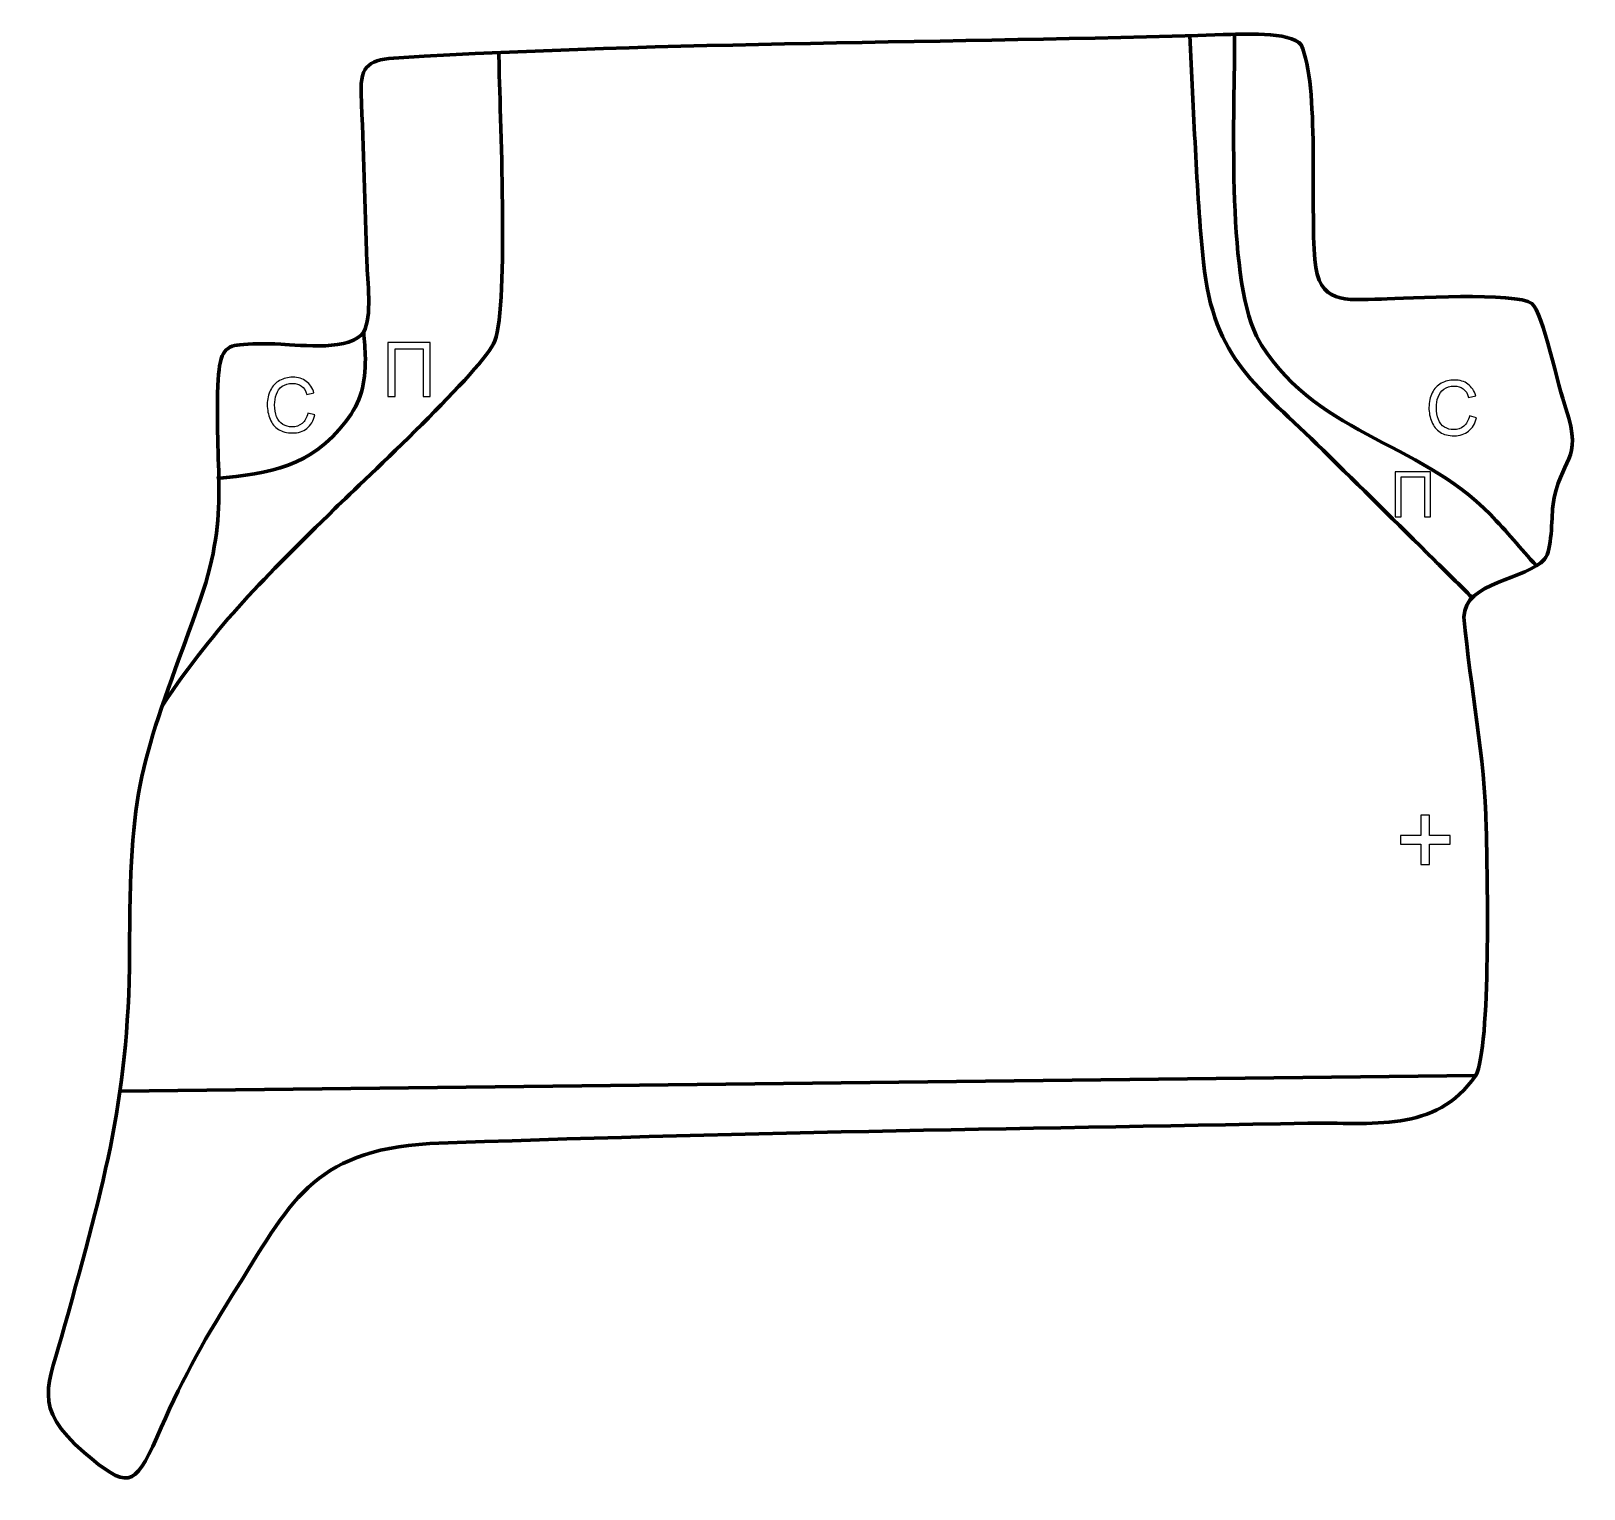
# Model space of a CAD drawing. Header units: millimetres. Extents: x 1084 to 1607, y 270 to 761.
import ezdxf

# ---------------------------------------------------------------- set-up
doc = ezdxf.new("R2010")
doc.units = ezdxf.units.MM
doc.header["$MEASUREMENT"] = 0
doc.layers.add('layer 2', color=7, linetype='Continuous')
doc.layers.add('layer 3', color=7, linetype='Continuous')

msp = doc.modelspace()

# ---------------------------------------------------------------- linework, layer by layer
at = {"layer": 'layer 2', "color": 142, "lineweight": 158}
for points, knots in [([(1474.0816, 759.6122), (1475.545, 734.5387), (1476.1789, 708.1064), (1478.7277, 683.2559), (1478.7277, 683.2559), (1482.1402, 649.9865), (1497.0072, 641.6354), (1519.0337, 619.8519), (1519.0337, 619.8519), (1531.5237, 607.4998), (1544.0372, 595.1717), (1556.5163, 582.8087), (1556.5163, 582.8087), (1560.7911, 578.5694), (1565.0658, 574.3301), (1569.3405, 570.0908)], [0, 0, 0, 0, 0.2, 0.2, 0.2, 0.2, 0.4, 0.4, 0.4, 0.4, 0.6, 0.6, 0.6, 0.6, 1, 1, 1, 1]), ([(1489.2026, 760.0861), (1489.3099, 734.5323), (1486.3566, 679.91), (1496.5688, 658.2426), (1496.5688, 658.2426), (1514.8726, 625.3552), (1551.1693, 623.1671), (1575.4221, 598.1277), (1575.4221, 598.1277), (1580.796, 592.5796), (1585.7561, 586.5783), (1590.942, 580.8461)], [0, 0, 0, 0, 0.25, 0.25, 0.25, 0.25, 0.5, 0.5, 0.5, 0.5, 1, 1, 1, 1]), ([(1127.8031, 533.7398), (1146.7238, 561.9848), (1162.1379, 576.6374), (1185.9632, 600.1497), (1185.9632, 600.1497), (1195.8121, 609.7931), (1236.3417, 647.3792), (1239.8611, 656.6875), (1239.8611, 656.6875), (1244.6663, 669.3968), (1241.475, 734.4274), (1241.2497, 752.4251), (1241.2497, 752.4251), (1241.2497, 752.4251), (1241.231, 753.9151), (1241.231, 753.9151)], [0, 0, 0, 0, 0.2, 0.2, 0.2, 0.2, 0.4, 0.4, 0.4, 0.4, 0.6, 0.6, 0.6, 0.6, 1, 1, 1, 1]), ([(1146.1655, 610.2847), (1164.0018, 611.9886), (1177.9515, 614.2966), (1189.6517, 629.4966), (1189.6517, 629.4966), (1194.7975, 636.1816), (1196.2802, 642.3849), (1196.2278, 650.696), (1196.2278, 650.696), (1196.1432, 653.7226), (1195.9061, 656.7553), (1195.6624, 659.7729)], [0, 0, 0, 0, 0.25, 0.25, 0.25, 0.25, 0.5, 0.5, 0.5, 0.5, 1, 1, 1, 1])]:
    msp.add_open_spline(points, degree=3, knots=knots, dxfattribs=at)
at = {"layer": 'layer 2', "color": 142}
for points, knots in [([(1203.8507, 656.1549), (1203.8507, 656.1549), (1218.1255, 656.1549), (1218.1255, 656.1549), (1218.1255, 656.1549), (1218.1255, 656.1549), (1218.1255, 637.9685), (1218.1255, 637.9685), (1218.1255, 637.9685), (1218.1255, 637.9685), (1215.7125, 637.9685), (1215.7125, 637.9685), (1215.7125, 637.9685), (1215.7125, 637.9685), (1215.7125, 654.0213), (1215.7125, 654.0213), (1215.7125, 654.0213), (1215.7125, 654.0213), (1206.2637, 654.0213), (1206.2637, 654.0213), (1206.2637, 654.0213), (1206.2637, 654.0213), (1206.2637, 637.9685), (1206.2637, 637.9685), (1206.2637, 637.9685), (1206.2637, 637.9685), (1203.8507, 637.9685), (1203.8507, 637.9685), (1203.8507, 637.9685), (1203.8507, 637.9685), (1203.8507, 656.1549), (1203.8507, 656.1549)], [0, 0, 0, 0, 0.11111111, 0.11111111, 0.11111111, 0.11111111, 0.22222222, 0.22222222, 0.22222222, 0.22222222, 0.33333333, 0.33333333, 0.33333333, 0.33333333, 0.44444444, 0.44444444, 0.44444444, 0.44444444, 0.55555556, 0.55555556, 0.55555556, 0.55555556, 0.66666667, 0.66666667, 0.66666667, 0.66666667, 0.77777778, 0.77777778, 0.77777778, 0.77777778, 1, 1, 1, 1]), ([(1176.8107, 632.3152), (1176.8107, 632.3152), (1179.2237, 631.7056), (1179.2237, 631.7056), (1179.2237, 631.7056), (1178.7199, 629.7287), (1177.814, 628.2258), (1176.5059, 627.1887), (1176.5059, 627.1887), (1175.1978, 626.1515), (1173.5976, 625.6308), (1171.7053, 625.6308), (1171.7053, 625.6308), (1169.7495, 625.6308), (1168.1578, 626.0287), (1166.9301, 626.8288), (1166.9301, 626.8288), (1165.7024, 627.6247), (1164.7711, 628.7804), (1164.1319, 630.2917), (1164.1319, 630.2917), (1163.4926, 631.8072), (1163.1709, 633.4286), (1163.1709, 635.1643), (1163.1709, 635.1643), (1163.1709, 637.0566), (1163.5307, 638.7076), (1164.2546, 640.1173), (1164.2546, 640.1173), (1164.9785, 641.527), (1166.0072, 642.598), (1167.3407, 643.3304), (1167.3407, 643.3304), (1168.6742, 644.0627), (1170.1432, 644.4268), (1171.7434, 644.4268), (1171.7434, 644.4268), (1173.5637, 644.4268), (1175.092, 643.9654), (1176.3281, 643.0383), (1176.3281, 643.0383), (1177.5685, 642.1112), (1178.4321, 640.8115), (1178.9189, 639.1351), (1178.9189, 639.1351), (1178.9189, 639.1351), (1176.5567, 638.5763), (1176.5567, 638.5763), (1176.5567, 638.5763), (1176.1376, 639.8971), (1175.5238, 640.8623), (1174.7237, 641.4635), (1174.7237, 641.4635), (1173.9236, 642.0688), (1172.916, 642.3694), (1171.7011, 642.3694), (1171.7011, 642.3694), (1170.3083, 642.3694), (1169.1399, 642.035), (1168.2043, 641.3661), (1168.2043, 641.3661), (1167.2688, 640.6972), (1166.6084, 639.7955), (1166.2316, 638.6695), (1166.2316, 638.6695), (1165.8506, 637.5392), (1165.6601, 636.375), (1165.6601, 635.177), (1165.6601, 635.177), (1165.6601, 633.6318), (1165.8845, 632.2814), (1166.3332, 631.1299), (1166.3332, 631.1299), (1166.7819, 629.9742), (1167.4804, 629.1148), (1168.4287, 628.5433), (1168.4287, 628.5433), (1169.377, 627.9718), (1170.4014, 627.6882), (1171.5063, 627.6882), (1171.5063, 627.6882), (1172.8525, 627.6882), (1173.9871, 628.0777), (1174.9184, 628.8524), (1174.9184, 628.8524), (1175.8497, 629.6313), (1176.4805, 630.7828), (1176.8107, 632.3152)], [0, 0, 0, 0, 0.04347826, 0.04347826, 0.04347826, 0.04347826, 0.08695652, 0.08695652, 0.08695652, 0.08695652, 0.13043478, 0.13043478, 0.13043478, 0.13043478, 0.17391304, 0.17391304, 0.17391304, 0.17391304, 0.2173913, 0.2173913, 0.2173913, 0.2173913, 0.26086957, 0.26086957, 0.26086957, 0.26086957, 0.30434783, 0.30434783, 0.30434783, 0.30434783, 0.34782609, 0.34782609, 0.34782609, 0.34782609, 0.39130435, 0.39130435, 0.39130435, 0.39130435, 0.43478261, 0.43478261, 0.43478261, 0.43478261, 0.47826087, 0.47826087, 0.47826087, 0.47826087, 0.52173913, 0.52173913, 0.52173913, 0.52173913, 0.56521739, 0.56521739, 0.56521739, 0.56521739, 0.60869565, 0.60869565, 0.60869565, 0.60869565, 0.65217391, 0.65217391, 0.65217391, 0.65217391, 0.69565217, 0.69565217, 0.69565217, 0.69565217, 0.73913043, 0.73913043, 0.73913043, 0.73913043, 0.7826087, 0.7826087, 0.7826087, 0.7826087, 0.82608696, 0.82608696, 0.82608696, 0.82608696, 0.86956522, 0.86956522, 0.86956522, 0.86956522, 0.91304348, 0.91304348, 0.91304348, 0.91304348, 1, 1, 1, 1]), ([(1568.3654, 631.3834), (1568.3654, 631.3834), (1570.7784, 630.7738), (1570.7784, 630.7738), (1570.7784, 630.7738), (1570.2746, 628.7969), (1569.3687, 627.294), (1568.0606, 626.2569), (1568.0606, 626.2569), (1566.7525, 625.2197), (1565.1523, 624.699), (1563.26, 624.699), (1563.26, 624.699), (1561.3042, 624.699), (1559.7125, 625.0969), (1558.4848, 625.897), (1558.4848, 625.897), (1557.2571, 626.6929), (1556.3258, 627.8486), (1555.6866, 629.3599), (1555.6866, 629.3599), (1555.0473, 630.8754), (1554.7256, 632.4968), (1554.7256, 634.2325), (1554.7256, 634.2325), (1554.7256, 636.1248), (1555.0854, 637.7758), (1555.8093, 639.1855), (1555.8093, 639.1855), (1556.5332, 640.5952), (1557.5619, 641.6662), (1558.8954, 642.3986), (1558.8954, 642.3986), (1560.2289, 643.1309), (1561.6979, 643.495), (1563.2981, 643.495), (1563.2981, 643.495), (1565.1184, 643.495), (1566.6467, 643.0336), (1567.8828, 642.1065), (1567.8828, 642.1065), (1569.1232, 641.1794), (1569.9868, 639.8797), (1570.4736, 638.2033), (1570.4736, 638.2033), (1570.4736, 638.2033), (1568.1114, 637.6445), (1568.1114, 637.6445), (1568.1114, 637.6445), (1567.6923, 638.9653), (1567.0785, 639.9305), (1566.2784, 640.5317), (1566.2784, 640.5317), (1565.4783, 641.137), (1564.4707, 641.4376), (1563.2558, 641.4376), (1563.2558, 641.4376), (1561.863, 641.4376), (1560.6946, 641.1032), (1559.759, 640.4343), (1559.759, 640.4343), (1558.8235, 639.7654), (1558.1631, 638.8637), (1557.7863, 637.7377), (1557.7863, 637.7377), (1557.4053, 636.6074), (1557.2148, 635.4432), (1557.2148, 634.2452), (1557.2148, 634.2452), (1557.2148, 632.7), (1557.4392, 631.3496), (1557.8879, 630.1981), (1557.8879, 630.1981), (1558.3366, 629.0424), (1559.0351, 628.183), (1559.9834, 627.6115), (1559.9834, 627.6115), (1560.9317, 627.04), (1561.9561, 626.7564), (1563.061, 626.7564), (1563.061, 626.7564), (1564.4072, 626.7564), (1565.5418, 627.1459), (1566.4731, 627.9206), (1566.4731, 627.9206), (1567.4044, 628.6995), (1568.0352, 629.851), (1568.3654, 631.3834)], [0, 0, 0, 0, 0.04347826, 0.04347826, 0.04347826, 0.04347826, 0.08695652, 0.08695652, 0.08695652, 0.08695652, 0.13043478, 0.13043478, 0.13043478, 0.13043478, 0.17391304, 0.17391304, 0.17391304, 0.17391304, 0.2173913, 0.2173913, 0.2173913, 0.2173913, 0.26086957, 0.26086957, 0.26086957, 0.26086957, 0.30434783, 0.30434783, 0.30434783, 0.30434783, 0.34782609, 0.34782609, 0.34782609, 0.34782609, 0.39130435, 0.39130435, 0.39130435, 0.39130435, 0.43478261, 0.43478261, 0.43478261, 0.43478261, 0.47826087, 0.47826087, 0.47826087, 0.47826087, 0.52173913, 0.52173913, 0.52173913, 0.52173913, 0.56521739, 0.56521739, 0.56521739, 0.56521739, 0.60869565, 0.60869565, 0.60869565, 0.60869565, 0.65217391, 0.65217391, 0.65217391, 0.65217391, 0.69565217, 0.69565217, 0.69565217, 0.69565217, 0.73913043, 0.73913043, 0.73913043, 0.73913043, 0.7826087, 0.7826087, 0.7826087, 0.7826087, 0.82608696, 0.82608696, 0.82608696, 0.82608696, 0.86956522, 0.86956522, 0.86956522, 0.86956522, 0.91304348, 0.91304348, 0.91304348, 0.91304348, 1, 1, 1, 1]), ([(1543.3089, 612.5733), (1543.3089, 612.5733), (1555.2088, 612.5733), (1555.2088, 612.5733), (1555.2088, 612.5733), (1555.2088, 612.5733), (1555.2088, 597.4126), (1555.2088, 597.4126), (1555.2088, 597.4126), (1555.2088, 597.4126), (1553.1972, 597.4126), (1553.1972, 597.4126), (1553.1972, 597.4126), (1553.1972, 597.4126), (1553.1972, 610.7947), (1553.1972, 610.7947), (1553.1972, 610.7947), (1553.1972, 610.7947), (1545.3204, 610.7947), (1545.3204, 610.7947), (1545.3204, 610.7947), (1545.3204, 610.7947), (1545.3204, 597.4126), (1545.3204, 597.4126), (1545.3204, 597.4126), (1545.3204, 597.4126), (1543.3089, 597.4126), (1543.3089, 597.4126), (1543.3089, 597.4126), (1543.3089, 597.4126), (1543.3089, 612.5733), (1543.3089, 612.5733)], [0, 0, 0, 0, 0.11111111, 0.11111111, 0.11111111, 0.11111111, 0.22222222, 0.22222222, 0.22222222, 0.22222222, 0.33333333, 0.33333333, 0.33333333, 0.33333333, 0.44444444, 0.44444444, 0.44444444, 0.44444444, 0.55555556, 0.55555556, 0.55555556, 0.55555556, 0.66666667, 0.66666667, 0.66666667, 0.66666667, 0.77777778, 0.77777778, 0.77777778, 0.77777778, 1, 1, 1, 1]), ([(1552.0275, 480.1007), (1552.0275, 480.1007), (1552.0275, 487.0152), (1552.0275, 487.0152), (1552.0275, 487.0152), (1552.0275, 487.0152), (1545.1484, 487.0152), (1545.1484, 487.0152), (1545.1484, 487.0152), (1545.1484, 487.0152), (1545.1484, 489.908), (1545.1484, 489.908), (1545.1484, 489.908), (1545.1484, 489.908), (1552.0275, 489.908), (1552.0275, 489.908), (1552.0275, 489.908), (1552.0275, 489.908), (1552.0275, 496.7871), (1552.0275, 496.7871), (1552.0275, 496.7871), (1552.0275, 496.7871), (1554.9556, 496.7871), (1554.9556, 496.7871), (1554.9556, 496.7871), (1554.9556, 496.7871), (1554.9556, 489.908), (1554.9556, 489.908), (1554.9556, 489.908), (1554.9556, 489.908), (1561.8348, 489.908), (1561.8348, 489.908), (1561.8348, 489.908), (1561.8348, 489.908), (1561.8348, 487.0152), (1561.8348, 487.0152), (1561.8348, 487.0152), (1561.8348, 487.0152), (1554.9556, 487.0152), (1554.9556, 487.0152), (1554.9556, 487.0152), (1554.9556, 487.0152), (1554.9556, 480.1007), (1554.9556, 480.1007), (1554.9556, 480.1007), (1554.9556, 480.1007), (1552.0275, 480.1007), (1552.0275, 480.1007)], [0, 0, 0, 0, 0.07692308, 0.07692308, 0.07692308, 0.07692308, 0.15384615, 0.15384615, 0.15384615, 0.15384615, 0.23076923, 0.23076923, 0.23076923, 0.23076923, 0.30769231, 0.30769231, 0.30769231, 0.30769231, 0.38461538, 0.38461538, 0.38461538, 0.38461538, 0.46153846, 0.46153846, 0.46153846, 0.46153846, 0.53846154, 0.53846154, 0.53846154, 0.53846154, 0.61538462, 0.61538462, 0.61538462, 0.61538462, 0.69230769, 0.69230769, 0.69230769, 0.69230769, 0.76923077, 0.76923077, 0.76923077, 0.76923077, 0.84615385, 0.84615385, 0.84615385, 0.84615385, 1, 1, 1, 1])]:
    msp.add_open_spline(points, degree=3, knots=knots, dxfattribs=at)
at = {"layer": 'layer 2', "color": 142, "lineweight": 158}
msp.add_open_spline([(1570.4719, 408.9966), (1570.4719, 408.9966), (1113.5308, 403.659), (1113.5308, 403.659)], degree=3, dxfattribs=at)
at = {"layer": 'layer 3', "color": 242, "lineweight": 158}
msp.add_open_spline([(1167.7086, 655.6007), (1174.488, 655.2695), (1191.7592, 653.1049), (1195.6624, 659.7729), (1195.6624, 659.7729), (1198.5751, 664.749), (1196.9456, 677.047), (1196.7734, 683.2731), (1196.7734, 683.2731), (1196.1943, 702.2446), (1195.5577, 721.2167), (1194.7949, 740.1802), (1194.7949, 740.1802), (1194.4034, 749.9141), (1197.757, 751.5849), (1207.544, 752.1683), (1207.544, 752.1683), (1298.6605, 757.6013), (1393.7221, 757.0627), (1485.3765, 759.9509), (1485.3765, 759.9509), (1490.8452, 760.1232), (1508.2329, 761.1692), (1511.6621, 756.4758), (1511.6621, 756.4758), (1517.8479, 743.0683), (1514.7045, 701.5655), (1516.2385, 684.1019), (1516.2385, 684.1019), (1517.5686, 668.9608), (1526.2275, 670.4383), (1538.7835, 670.7891), (1538.7835, 670.7891), (1547.2496, 671.0689), (1584.3909, 673.1741), (1589.3556, 669.3136), (1589.3556, 669.3136), (1593.1619, 666.3538), (1598.3714, 640.7025), (1600.8632, 633.8742), (1600.8632, 633.8742), (1606.9666, 615.5096), (1598.9408, 617.9283), (1596.4283, 600.8606), (1596.4283, 600.8606), (1596.0825, 596.7682), (1596.2367, 586.0926), (1593.6888, 583.1052), (1593.6888, 583.1052), (1587.8418, 576.2498), (1566.5974, 575.4956), (1566.5105, 563.5628), (1566.5105, 563.5628), (1568.7094, 538.9791), (1573.5201, 517.3521), (1574.0565, 492.1433), (1574.0565, 492.1433), (1574.3588, 477.7571), (1575.7027, 418.4453), (1570.4719, 408.9966), (1570.4719, 408.9966), (1557.0694, 389.2327), (1535.0492, 393.3071), (1513.8872, 392.904), (1513.8872, 392.904), (1415.414, 391.0038), (1316.3584, 389.6732), (1217.9696, 386.0269), (1217.9696, 386.0269), (1177.7317, 383.4669), (1171.0329, 366.0654), (1151.3338, 334.8789), (1151.3338, 334.8789), (1140.9446, 318.3112), (1133.7018, 304.8754), (1125.914, 286.9091), (1125.914, 286.9091), (1118.333, 269.7503), (1115.9233, 269.5592), (1101.4311, 281.8765), (1101.4311, 281.8765), (1083.5508, 297.5161), (1089.3517, 303.7771), (1094.874, 324.5078), (1094.874, 324.5078), (1108.503, 374.1914), (1116.9664, 402.2572), (1116.7834, 454.9421), (1116.7834, 454.9421), (1116.7544, 509.1283), (1121.91, 517.3377), (1139.6951, 566.7891), (1139.6951, 566.7891), (1150.9111, 597.9753), (1145.3125, 611.1935), (1146.5193, 641.6521), (1146.5193, 641.6521), (1146.9524, 652.5834), (1148.595, 654.8466), (1153.974, 655.388), (1153.974, 655.388), (1157.1904, 655.7117), (1162.3344, 655.8633), (1167.7086, 655.6007)], degree=3, knots=[0, 0, 0, 0, 0.03703704, 0.03703704, 0.03703704, 0.03703704, 0.07407407, 0.07407407, 0.07407407, 0.07407407, 0.11111111, 0.11111111, 0.11111111, 0.11111111, 0.14814815, 0.14814815, 0.14814815, 0.14814815, 0.18518519, 0.18518519, 0.18518519, 0.18518519, 0.22222222, 0.22222222, 0.22222222, 0.22222222, 0.25925926, 0.25925926, 0.25925926, 0.25925926, 0.2962963, 0.2962963, 0.2962963, 0.2962963, 0.33333333, 0.33333333, 0.33333333, 0.33333333, 0.37037037, 0.37037037, 0.37037037, 0.37037037, 0.40740741, 0.40740741, 0.40740741, 0.40740741, 0.44444444, 0.44444444, 0.44444444, 0.44444444, 0.48148148, 0.48148148, 0.48148148, 0.48148148, 0.51851852, 0.51851852, 0.51851852, 0.51851852, 0.55555556, 0.55555556, 0.55555556, 0.55555556, 0.59259259, 0.59259259, 0.59259259, 0.59259259, 0.62962963, 0.62962963, 0.62962963, 0.62962963, 0.66666667, 0.66666667, 0.66666667, 0.66666667, 0.7037037, 0.7037037, 0.7037037, 0.7037037, 0.74074074, 0.74074074, 0.74074074, 0.74074074, 0.77777778, 0.77777778, 0.77777778, 0.77777778, 0.81481481, 0.81481481, 0.81481481, 0.81481481, 0.85185185, 0.85185185, 0.85185185, 0.85185185, 0.88888889, 0.88888889, 0.88888889, 0.88888889, 0.92592593, 0.92592593, 0.92592593, 0.92592593, 1, 1, 1, 1], dxfattribs=at)

doc.saveas('drawing.dxf')
